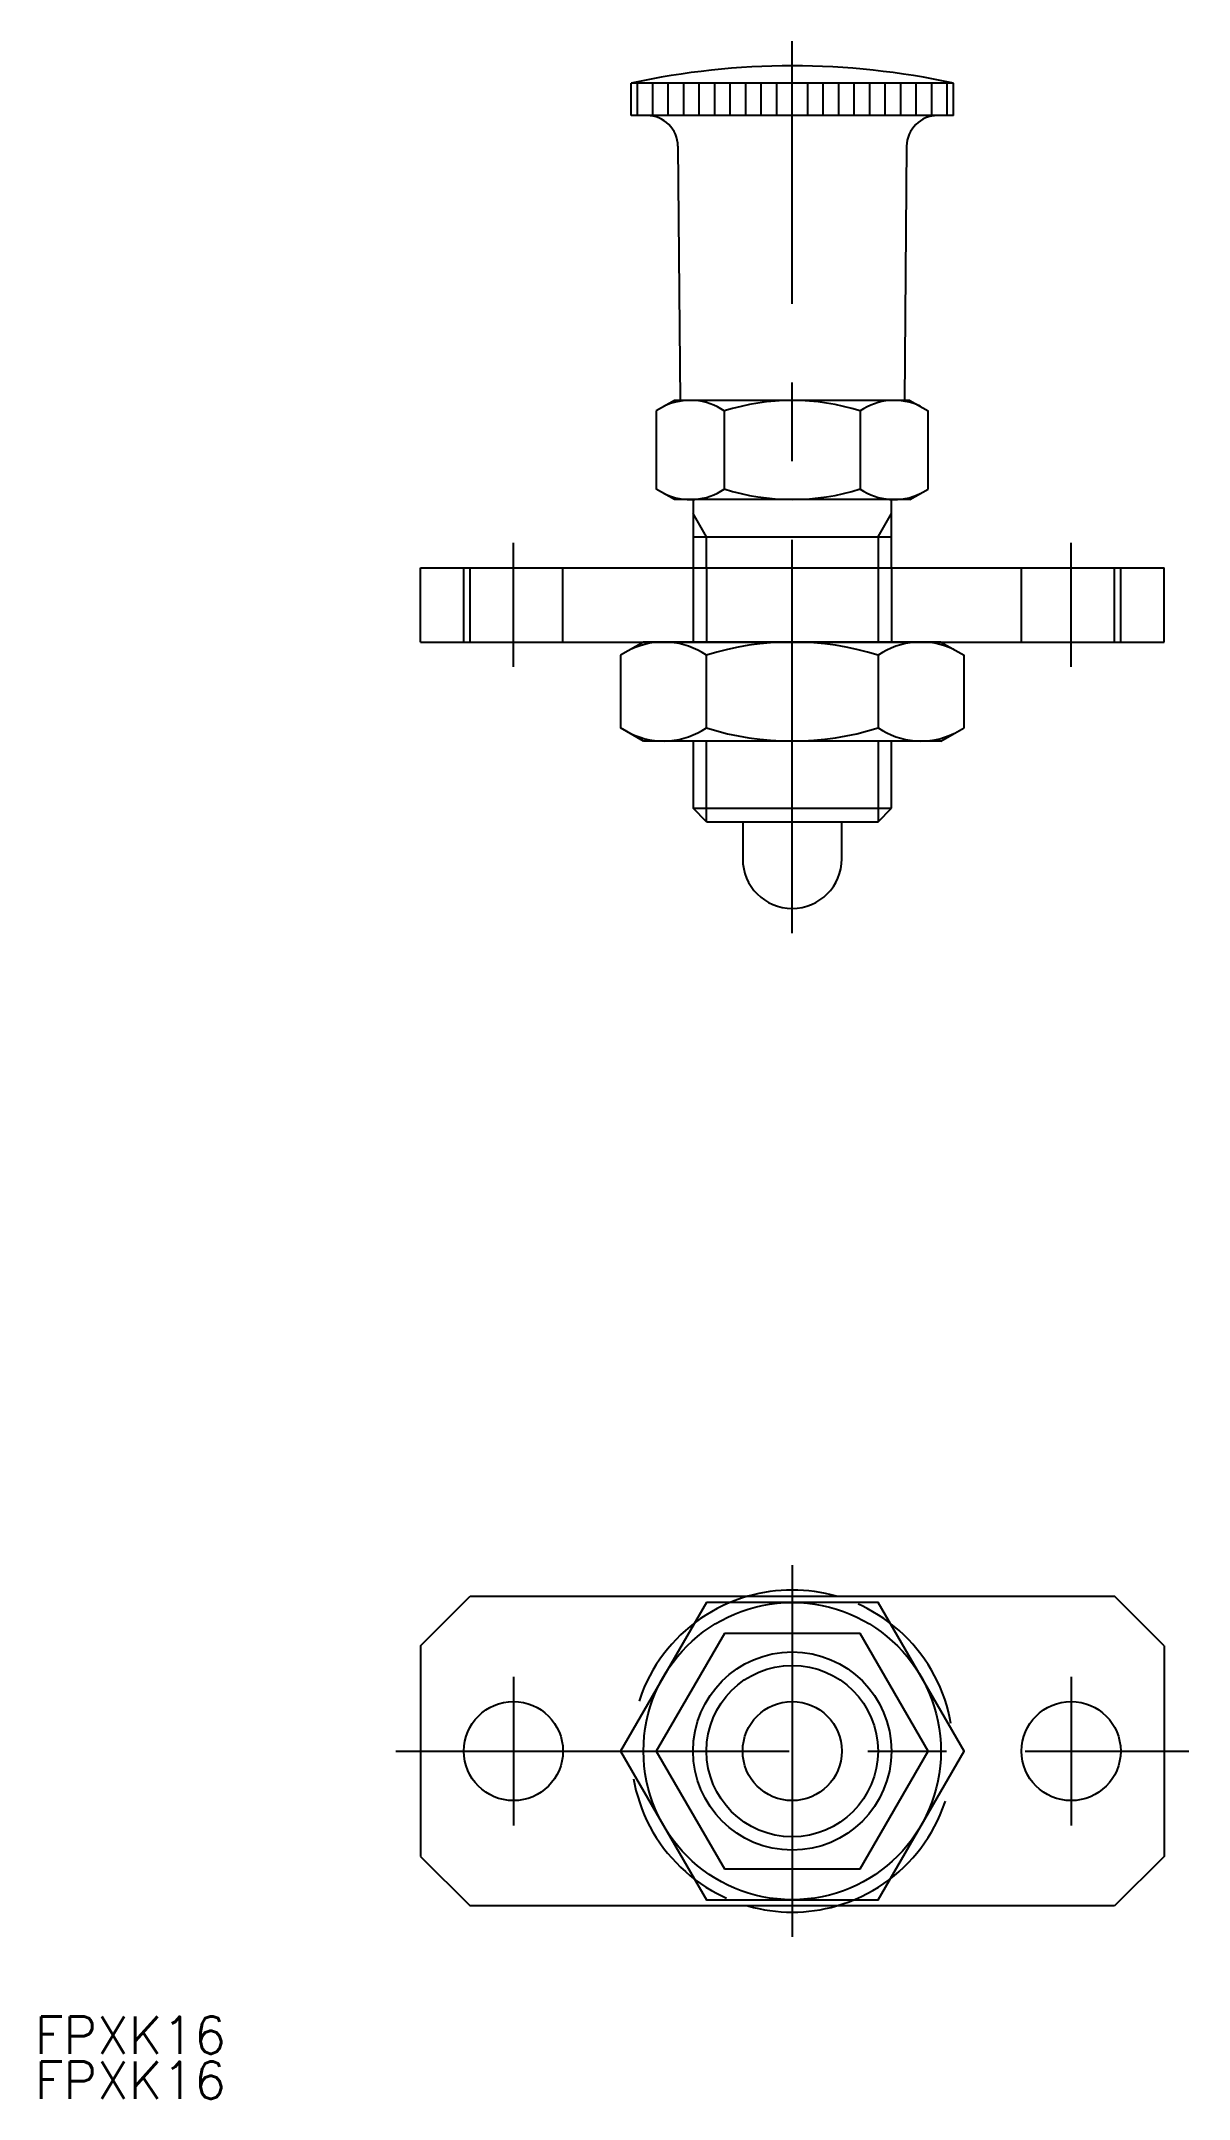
# Model space of a CAD drawing. Extents: x -61 to 32, y -28 to 138.
import ezdxf

# ---------------------------------------------------------------- set-up
doc = ezdxf.new("R2010")
doc.units = 0
doc.linetypes.add('CENTER', pattern=[50.8, 31.75, -6.35, 6.35, -6.35])
doc.linetypes.add('DASHED', pattern=[19.05, 12.7, -6.35])
doc.layers.get('0').update_dxf_attribs({"linetype": 'CONTINUOUS'})
doc.layers.add('CENTER', color=1, linetype='CENTER')
doc.styles.get("Standard").update_dxf_attribs({"font": 'txt.shx', "height": 3, "bigfont": 'bigfont.shx'})

# ---------------------------------------------------------------- blocks, each defined once
blk = doc.blocks.new('*U2')
at = {"color": 7, "linetype": 'CONTINUOUS'}
blk.add_text('FPXK16', height=3, dxfattribs=at).set_placement((-61.12, -24.43))
blk = doc.blocks.new('*U3')
at = {"color": 7, "linetype": 'CONTINUOUS'}
blk.add_text('FPXK16', height=3, dxfattribs=at).set_placement((-61.12, -28.07))

msp = doc.modelspace()

# ---------------------------------------------------------------- linework, layer by layer
at = {"color": 7, "linetype": 'CONTINUOUS'}
for p, q in [((13, 134.62), (-13, 134.62)), ((-13, 132.02), (-13, 134.62)), ((-12.5, 132.02), (-12.5, 134.62)), ((-11.25, 132.02), (-11.25, 134.62)), ((-10, 132.02), (-10, 134.62)), ((-8.75, 132.02), (-8.75, 134.62)), ((-7.5, 132.02), (-7.5, 134.62)), ((-6.25, 132.02), (-6.25, 134.62)), ((-5, 132.02), (-5, 134.62)), ((-3.75, 132.02), (-3.75, 134.62)), ((-2.5, 132.02), (-2.5, 134.62)), ((-1.25, 132.02), (-1.25, 134.62)), ((0, 132.02), (0, 134.62)), ((1.25, 132.02), (1.25, 134.62)), ((2.5, 132.02), (2.5, 134.62)), ((3.75, 132.02), (3.75, 134.62)), ((5, 132.02), (5, 134.62)), ((6.25, 132.02), (6.25, 134.62)), ((7.5, 132.02), (7.5, 134.62)), ((8.75, 132.02), (8.75, 134.62)), ((10, 132.02), (10, 134.62)), ((11.25, 132.02), (11.25, 134.62)), ((12.5, 132.02), (12.5, 134.62)), ((13, 132.02), (13, 134.62)), ((13, 132.02), (-13, 132.02)), ((-9.23, 129.55), (-9.05, 109.02)), ((9.23, 129.55), (9.05, 109.02)), ((-9.5, 109.02), (-10.97, 108.18)), ((-10.97, 108.18), (-10.97, 101.87)), ((9.5, 109.02), (-9.5, 109.02)), ((-5.48, 101.87), (-5.48, 108.18)), ((5.48, 108.18), (5.48, 101.87)), ((9.5, 109.02), (10.97, 108.18)), ((10.97, 101.87), (10.97, 108.18)), ((-9.5, 101.02), (-10.97, 101.87)), ((9.5, 101.02), (10.97, 101.87)), ((9.5, 101.02), (-9.5, 101.02)), ((-8, 101.02), (-8, 95.52)), ((8, 95.52), (8, 101.02)), ((-8, 98.02), (8, 98.02)), ((-30, 95.52), (30, 95.52)), ((-30, 89.52), (-30, 95.52)), ((-26, 89.52), (-26, 95.52)), ((26, 89.52), (26, 95.52)), ((30, 89.52), (30, 95.52)), ((-30, 89.52), (30, 89.52)), ((-12, 89.52), (-13.86, 88.45)), ((-13.86, 88.45), (-13.86, 82.6)), ((12, 89.52), (-12, 89.52)), ((-6.93, 82.6), (-6.93, 88.45)), ((6.93, 88.45), (6.93, 82.6)), ((12, 89.52), (13.86, 88.45)), ((13.86, 82.6), (13.86, 88.45)), ((-12, 81.52), (-13.86, 82.6)), ((12, 81.52), (-12, 81.52)), ((-8, 81.52), (-8, 76.11)), ((8, 76.11), (8, 81.52)), ((12, 81.52), (13.86, 82.6)), ((-6.92, 75.02), (-8, 76.11)), ((-8, 76.11), (8, 76.11)), ((-6.92, 75.02), (6.92, 75.02)), ((-4, 75.02), (-4, 72.02)), ((4, 72.02), (4, 75.02)), ((6.92, 75.02), (8, 76.11)), ((-30, 8.5), (-26, 12.5)), ((-26, 12.5), (26, 12.5)), ((30, 8.5), (26, 12.5)), ((-30, 8.5), (-30, -8.5)), ((30, 8.5), (30, -8.5)), ((-30, -8.5), (-26, -12.5)), ((30, -8.5), (26, -12.5)), ((26, -12.5), (-26, -12.5))]:
    msp.add_line(p, q, dxfattribs=at)
at = {"color": 3, "linetype": 'CONTINUOUS'}
for p, q in [((-6.92, 98.02), (-8, 99.9)), ((6.92, 98.02), (8, 99.9)), ((-6.92, 95.52), (-6.92, 98.02)), ((6.92, 98.02), (6.92, 95.52)), ((-6.92, 75.02), (-6.92, 81.52)), ((6.92, 81.52), (6.92, 75.02))]:
    msp.add_line(p, q, dxfattribs=at)
at = {"color": 3, "linetype": 'DASHED'}
for p, q in [((-26.5, 89.52), (-26.5, 95.52)), ((-18.5, 89.52), (-18.5, 95.52)), ((-8, 95.52), (-8, 89.52)), ((-6.92, 95.52), (-6.92, 89.52)), ((6.92, 95.52), (6.92, 89.52)), ((8, 95.52), (8, 89.52)), ((18.5, 89.52), (18.5, 95.52)), ((26.5, 89.52), (26.5, 95.52)), ((-5.48, 9.5), (-10.97, 0)), ((5.48, 9.5), (-5.48, 9.5)), ((10.97, 0), (5.48, 9.5)), ((-10.97, 0), (-5.48, -9.5)), ((5.48, -9.5), (10.97, 0)), ((-5.48, -9.5), (5.48, -9.5))]:
    msp.add_line(p, q, dxfattribs=at)
at = {"color": 7, "linetype": 'CONTINUOUS'}
msp.add_lwpolyline([(-6.93, 12), (-13.86, 0), (-6.93, -12), (6.93, -12), (13.86, 0), (6.93, 12)], close=True, dxfattribs=at)
for centre, radius in [((0, 0), 12), ((0, 0), 8), ((-22.5, 0), 4), ((0, 0), 4), ((22.5, 0), 4)]:
    msp.add_circle(centre, radius, dxfattribs=at)
at = {"color": 3, "linetype": 'CONTINUOUS'}
msp.add_circle((0, 0), 6.92, dxfattribs=at)
at = {"color": 7, "linetype": 'CONTINUOUS'}
for centre, radius, start, end in [((0, 74.97), 61.06, 77.7067, 102.2933), ((-11.73, 129.52), 2.5, 0.5, 90), ((11.73, 129.52), 2.5, 90, 179.5), ((-8.23, 104.17), 4.86, 55.6158, 115.6158), ((0, 90.87), 18.15, 72.412, 107.588), ((8.23, 104.17), 4.86, 64.3842, 124.3842), ((-8.23, 105.88), 4.86, 244.3842, 304.3842), ((0, 119.18), 18.15, 252.412, 287.588), ((8.23, 105.88), 4.86, 235.6158, 295.6158), ((-10.39, 83.39), 6.13, 55.6158, 115.6158), ((0, 66.6), 22.93, 72.412, 107.588), ((10.39, 83.39), 6.13, 64.3842, 124.3842), ((-10.39, 87.66), 6.13, 244.3842, 304.3842), ((0, 104.45), 22.93, 252.412, 287.588), ((10.39, 87.66), 6.13, 235.6158, 295.6158), ((0, 72.02), 4, 180, 360), ((0, 0), 13, 74.0576, 105.9424), ((0, 0), 13, 254.0576, 285.9424)]:
    msp.add_arc(centre, radius, start, end, dxfattribs=at)
at = {"color": 3, "linetype": 'DASHED'}
for start, end in [(105.9424, 254.0576), (285.9424, 74.0576)]:
    msp.add_arc((0, 0), 13, start, end, dxfattribs=at)
at = {"layer": 'CENTER', "color": 1, "linetype": 'CENTER'}
for p, q in [((0, 66.02), (0, 138.02)), ((-22.5, 87.52), (-22.5, 97.52)), ((22.5, 87.52), (22.5, 97.52)), ((0, 15), (0, -15)), ((-22.5, 6), (-22.5, -6)), ((22.5, 6), (22.5, -6)), ((-32, 0), (32, 0))]:
    msp.add_line(p, q, dxfattribs=at)

# ---------------------------------------------------------------- block references
at = {"color": 7, "linetype": 'CONTINUOUS'}
for name in ['*U2', '*U3']:
    msp.add_blockref(name, (0, 0), dxfattribs=at)

doc.saveas('drawing.dxf')
